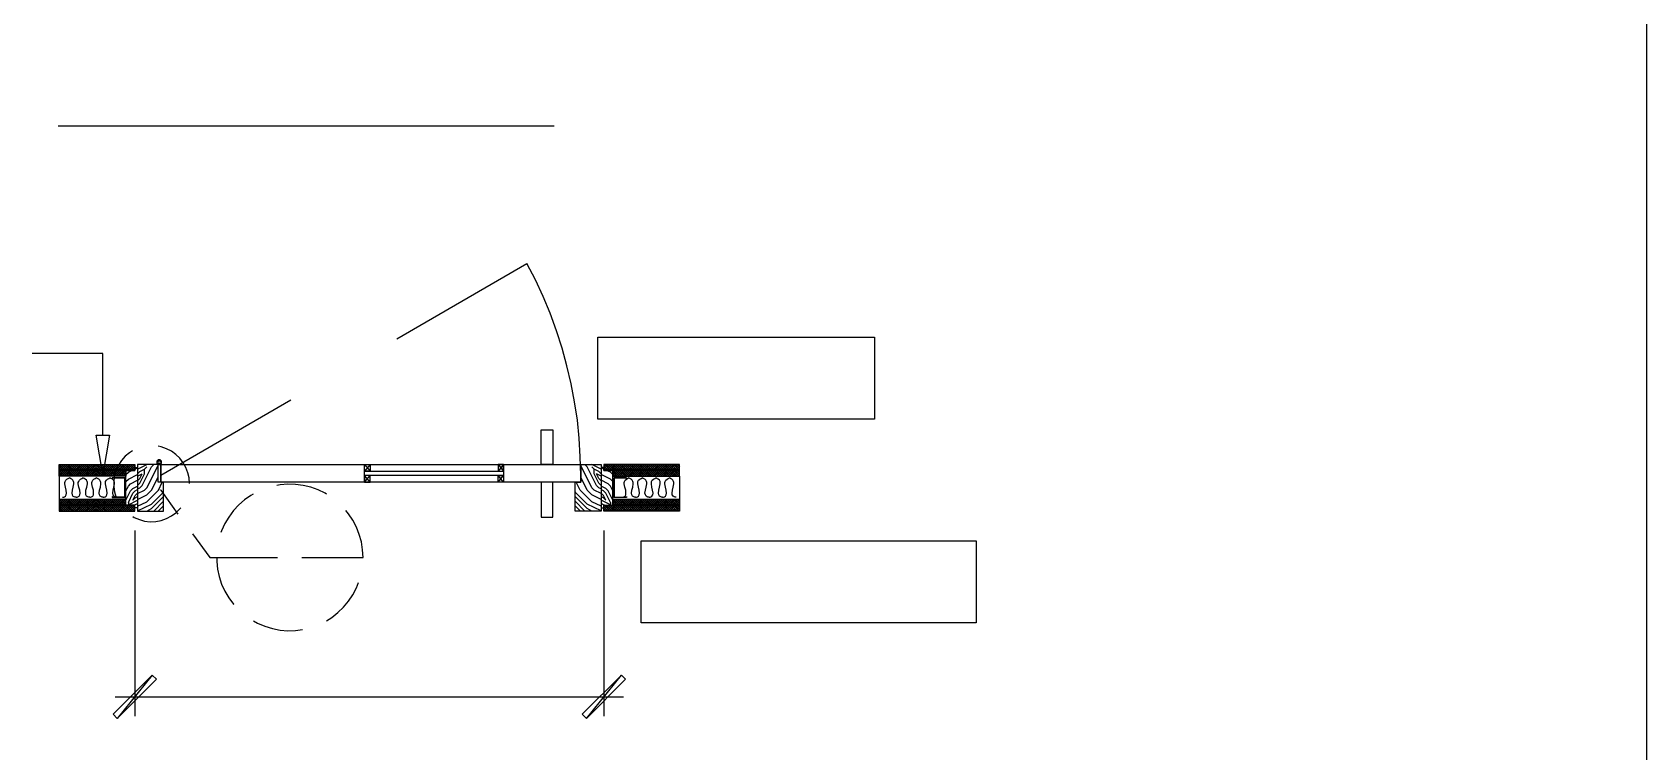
# Model space of a CAD drawing. Header units: millimetres. Extents: x 10 to 831, y 7 to 587.
# Drawn here: x 486.3 to 566.9, y 452.7 to 488.6 of the extents above; entities that cross this region are included whole.
import ezdxf

# ---------------------------------------------------------------- set-up
doc = ezdxf.new("R2010")
doc.units = ezdxf.units.MM
doc.layers.get('0').update_dxf_attribs({"linetype": 'CONTINUOUS'})

msp = doc.modelspace()

# ---------------------------------------------------------------- linework, layer by layer
at = {"color": 0}
for p, q in [((566.91, 185.004), (566.91, 559.812)), ((487.609, 483.888), (512.374, 483.888)), ((514.544, 473.347), (528.355, 473.347)), ((514.544, 469.272), (514.544, 473.347)), ((528.355, 473.347), (528.355, 469.272)), ((489.843, 472.532), (486.318, 472.532)), ((489.843, 468.468), (489.843, 472.532)), ((528.355, 469.272), (514.544, 469.272)), ((489.843, 466.51), (489.514, 468.468)), ((489.843, 466.51), (489.514, 468.468)), ((489.514, 468.468), (490.171, 468.468)), ((490.171, 468.468), (489.843, 466.51)), ((490.171, 468.468), (489.843, 466.51)), ((511.718, 466.997), (511.718, 468.732)), ((511.718, 468.732), (512.3, 468.732)), ((512.3, 468.732), (512.3, 466.997)), ((491.165, 467.589), (490.954, 467.42)), ((491.324, 467.685), (491.165, 467.589)), ((492.753, 467.886), (492.594, 467.917)), ((493.018, 467.79), (492.753, 467.886)), ((493.261, 467.674), (493.018, 467.79)), ((493.483, 467.505), (493.261, 467.674)), ((493.684, 467.314), (493.483, 467.505)), ((487.662, 466.711), (487.662, 466.997)), ((487.662, 466.997), (491.43, 466.997)), ((491.43, 466.711), (487.662, 466.711)), ((487.662, 466.415), (487.662, 466.711)), ((487.662, 466.711), (490.996, 466.711)), ((490.499, 466.732), (490.425, 466.467)), ((490.615, 466.975), (490.499, 466.732)), ((490.774, 467.208), (490.615, 466.975)), ((490.954, 467.42), (490.774, 467.208)), ((490.996, 464.975), (490.996, 466.711)), ((490.996, 466.711), (491.43, 466.711)), ((490.996, 466.711), (490.996, 466.415)), ((491.43, 466.997), (491.43, 466.711)), ((491.43, 466.711), (491.43, 466.848)), ((491.43, 466.848), (491.578, 466.848)), ((492.594, 466.997), (491.578, 466.997)), ((491.578, 466.997), (491.578, 466.859)), ((491.578, 466.859), (491.578, 464.816)), ((491.578, 466.848), (491.578, 464.838)), ((492.594, 466.118), (492.594, 466.997)), ((492.594, 466.118), (492.594, 466.997)), ((492.594, 466.997), (492.732, 466.997)), ((492.732, 466.997), (492.732, 466.118)), ((492.732, 466.118), (492.732, 466.997)), ((492.732, 466.997), (513.697, 466.997)), ((493.854, 467.092), (493.684, 467.314)), ((493.991, 466.859), (493.854, 467.092)), ((494.086, 466.594), (493.991, 466.859)), ((502.902, 466.118), (502.902, 466.997)), ((502.902, 466.997), (509.845, 466.997)), ((502.902, 466.997), (503.178, 466.997)), ((502.902, 466.669), (502.902, 466.997)), ((503.178, 466.997), (502.902, 466.669)), ((502.902, 466.997), (503.178, 466.669)), ((502.902, 466.118), (502.902, 466.997)), ((502.902, 466.997), (509.845, 466.997)), ((502.902, 466.446), (502.902, 466.669)), ((502.902, 466.669), (509.845, 466.669)), ((503.178, 466.669), (502.902, 466.669)), ((503.178, 466.997), (503.178, 466.669)), ((509.57, 466.997), (509.57, 466.944)), ((509.845, 466.997), (509.57, 466.997)), ((509.57, 466.997), (509.57, 466.669)), ((509.57, 466.997), (509.845, 466.669)), ((509.845, 466.997), (509.57, 466.669)), ((509.57, 466.669), (509.845, 466.669)), ((509.845, 466.997), (509.845, 466.118)), ((509.845, 466.669), (509.845, 466.997)), ((509.845, 466.997), (509.845, 466.118)), ((509.845, 466.669), (509.845, 466.446)), ((512.3, 466.997), (511.718, 466.997)), ((513.697, 466.118), (513.697, 466.997)), ((513.697, 466.997), (514.713, 466.997)), ((513.697, 466.997), (513.697, 466.118)), ((514.713, 466.997), (514.713, 466.859)), ((514.713, 466.859), (514.713, 464.816)), ((514.713, 466.848), (514.713, 464.838)), ((514.851, 466.848), (514.713, 466.848)), ((518.629, 466.997), (514.851, 466.997)), ((514.851, 466.997), (514.851, 466.711)), ((514.851, 466.711), (514.851, 466.848)), ((514.851, 466.711), (518.629, 466.711)), ((515.295, 466.711), (514.851, 466.711)), ((518.629, 466.711), (515.295, 466.711)), ((515.295, 466.711), (515.295, 466.415)), ((515.295, 464.975), (515.295, 466.711)), ((518.629, 466.711), (518.629, 466.997)), ((518.629, 466.415), (518.629, 466.711)), ((490.996, 466.415), (487.662, 466.415)), ((487.662, 466.415), (487.662, 465.261)), ((490.996, 466.415), (487.662, 466.415)), ((487.938, 466.097), (487.959, 466.161)), ((487.948, 466.034), (487.938, 466.097)), ((487.969, 465.875), (487.948, 466.034)), ((487.959, 466.161), (487.99, 466.224)), ((488.012, 465.716), (487.969, 465.875)), ((487.99, 466.224), (488.043, 466.277)), ((488.043, 466.277), (488.117, 466.309)), ((488.117, 466.309), (488.17, 466.33)), ((488.223, 466.309), (488.17, 466.33)), ((488.223, 466.309), (488.17, 466.33)), ((488.287, 466.277), (488.223, 466.309)), ((488.287, 466.277), (488.223, 466.309)), ((488.35, 466.224), (488.287, 466.277)), ((488.35, 466.224), (488.287, 466.277)), ((488.319, 465.716), (488.361, 465.875)), ((488.319, 465.716), (488.361, 465.875)), ((488.382, 466.161), (488.35, 466.224)), ((488.382, 466.161), (488.35, 466.224)), ((488.361, 465.875), (488.393, 466.034)), ((488.361, 465.875), (488.393, 466.034)), ((488.393, 466.097), (488.382, 466.161)), ((488.393, 466.097), (488.382, 466.161)), ((488.393, 466.034), (488.393, 466.097)), ((488.393, 466.034), (488.393, 466.097)), ((488.615, 466.097), (488.636, 466.161)), ((488.615, 466.097), (488.636, 466.161)), ((488.615, 466.034), (488.615, 466.097)), ((488.615, 466.034), (488.615, 466.097)), ((488.647, 465.875), (488.615, 466.034)), ((488.647, 465.875), (488.615, 466.034)), ((488.636, 466.161), (488.668, 466.224)), ((488.636, 466.161), (488.668, 466.224)), ((488.689, 465.716), (488.647, 465.875)), ((488.689, 465.716), (488.647, 465.875)), ((488.668, 466.224), (488.721, 466.277)), ((488.668, 466.224), (488.721, 466.277)), ((488.721, 466.277), (488.795, 466.309)), ((488.721, 466.277), (488.795, 466.309)), ((488.795, 466.309), (488.848, 466.33)), ((488.795, 466.309), (488.848, 466.33)), ((488.901, 466.309), (488.848, 466.33)), ((488.901, 466.309), (488.848, 466.33)), ((488.964, 466.277), (488.901, 466.309)), ((488.964, 466.277), (488.901, 466.309)), ((489.017, 466.224), (488.964, 466.277)), ((489.017, 466.224), (488.964, 466.277)), ((488.996, 465.716), (489.038, 465.875)), ((488.996, 465.716), (489.038, 465.875)), ((489.059, 466.161), (489.017, 466.224)), ((489.059, 466.161), (489.017, 466.224)), ((489.038, 465.875), (489.07, 466.034)), ((489.038, 465.875), (489.07, 466.034)), ((489.07, 466.097), (489.059, 466.161)), ((489.07, 466.097), (489.059, 466.161)), ((489.07, 466.034), (489.07, 466.097)), ((489.07, 466.034), (489.07, 466.097)), ((489.292, 466.097), (489.313, 466.161)), ((489.292, 466.097), (489.313, 466.161)), ((489.292, 466.034), (489.292, 466.097)), ((489.292, 466.034), (489.292, 466.097)), ((489.324, 465.875), (489.292, 466.034)), ((489.324, 465.875), (489.292, 466.034)), ((489.313, 466.161), (489.345, 466.224)), ((489.313, 466.161), (489.345, 466.224)), ((489.366, 465.716), (489.324, 465.875)), ((489.366, 465.716), (489.324, 465.875)), ((489.345, 466.224), (489.398, 466.277)), ((489.345, 466.224), (489.398, 466.277)), ((489.398, 466.277), (489.462, 466.309)), ((489.398, 466.277), (489.462, 466.309)), ((489.462, 466.309), (489.514, 466.33)), ((489.462, 466.309), (489.514, 466.33)), ((489.567, 466.309), (489.514, 466.33)), ((489.567, 466.309), (489.514, 466.33)), ((489.641, 466.277), (489.567, 466.309)), ((489.641, 466.277), (489.567, 466.309)), ((489.694, 466.224), (489.641, 466.277)), ((489.694, 466.224), (489.641, 466.277)), ((489.673, 465.716), (489.716, 465.875)), ((489.673, 465.716), (489.716, 465.875)), ((489.726, 466.161), (489.694, 466.224)), ((489.726, 466.161), (489.694, 466.224)), ((489.716, 465.875), (489.747, 466.034)), ((489.716, 465.875), (489.747, 466.034)), ((489.747, 466.097), (489.726, 466.161)), ((489.747, 466.097), (489.726, 466.161)), ((489.747, 466.034), (489.747, 466.097)), ((489.747, 466.034), (489.747, 466.097)), ((489.97, 466.097), (489.98, 466.161)), ((489.97, 466.097), (489.98, 466.161)), ((489.97, 466.034), (489.97, 466.097)), ((489.97, 466.034), (489.97, 466.097)), ((490.001, 465.875), (489.97, 466.034)), ((490.001, 465.875), (489.97, 466.034)), ((489.98, 466.161), (490.022, 466.224)), ((489.98, 466.161), (490.022, 466.224)), ((490.044, 465.716), (490.001, 465.875)), ((490.044, 465.716), (490.001, 465.875)), ((490.022, 466.224), (490.075, 466.277)), ((490.022, 466.224), (490.075, 466.277)), ((490.075, 466.277), (490.139, 466.309)), ((490.075, 466.277), (490.139, 466.309)), ((490.139, 466.309), (490.192, 466.33)), ((490.139, 466.309), (490.192, 466.33)), ((490.245, 466.309), (490.192, 466.33)), ((490.245, 466.309), (490.192, 466.33)), ((490.319, 466.277), (490.245, 466.309)), ((490.319, 466.277), (490.245, 466.309)), ((490.933, 466.34), (490.308, 466.34)), ((490.308, 466.34), (490.308, 466.33)), ((490.933, 466.34), (490.308, 466.34)), ((490.308, 466.34), (490.308, 466.33)), ((490.308, 466.33), (490.308, 466.288)), ((490.308, 466.33), (490.308, 466.288)), ((490.308, 466.288), (490.319, 466.288)), ((490.308, 466.288), (490.319, 466.288)), ((490.319, 466.33), (490.922, 466.33)), ((490.319, 466.288), (490.319, 466.33)), ((490.319, 466.33), (490.922, 466.33)), ((490.319, 466.288), (490.319, 466.33)), ((490.372, 466.224), (490.319, 466.277)), ((490.372, 466.224), (490.319, 466.277)), ((490.351, 465.716), (490.393, 465.875)), ((490.351, 465.716), (490.393, 465.875)), ((490.403, 466.161), (490.372, 466.224)), ((490.403, 466.161), (490.372, 466.224)), ((490.425, 466.467), (490.382, 466.192)), ((490.382, 466.192), (490.382, 465.907)), ((490.382, 465.907), (490.425, 465.642)), ((490.393, 465.875), (490.425, 466.034)), ((490.393, 465.875), (490.425, 466.034)), ((490.425, 466.097), (490.403, 466.161)), ((490.425, 466.097), (490.403, 466.161)), ((490.425, 466.034), (490.425, 466.097)), ((490.425, 466.034), (490.425, 466.097)), ((490.922, 466.33), (490.922, 465.367)), ((490.922, 466.33), (490.922, 465.367)), ((490.933, 465.356), (490.933, 466.34)), ((490.933, 465.356), (490.933, 466.34)), ((490.996, 465.261), (490.996, 466.415)), ((492.869, 466.118), (492.594, 466.118)), ((492.732, 466.118), (492.594, 466.118)), ((513.697, 466.118), (492.732, 466.118)), ((492.869, 464.679), (492.869, 466.118)), ((494.15, 466.33), (494.086, 466.594)), ((494.171, 466.055), (494.15, 466.33)), ((498.69, 465.991), (498.531, 465.959)), ((499.071, 466.023), (498.69, 465.991)), ((499.463, 466.012), (499.071, 466.023)), ((499.844, 465.959), (499.463, 466.012)), ((500.225, 465.864), (499.844, 465.959)), ((500.595, 465.737), (500.225, 465.864)), ((509.845, 466.446), (502.902, 466.446)), ((503.178, 466.446), (502.902, 466.446)), ((502.902, 466.446), (502.902, 466.118)), ((503.178, 466.118), (502.902, 466.446)), ((502.902, 466.118), (503.178, 466.446)), ((509.845, 466.118), (502.902, 466.118)), ((502.902, 466.118), (503.178, 466.118)), ((509.845, 466.118), (502.902, 466.118)), ((503.178, 466.118), (503.178, 466.446)), ((509.57, 466.118), (509.57, 466.446)), ((509.57, 466.446), (509.845, 466.446)), ((509.57, 466.118), (509.845, 466.446)), ((509.845, 466.118), (509.57, 466.446)), ((509.57, 466.118), (509.57, 466.171)), ((509.845, 466.118), (509.57, 466.118)), ((509.845, 466.446), (509.845, 466.118)), ((512.3, 466.118), (511.718, 466.118)), ((511.718, 466.118), (511.718, 464.383)), ((512.3, 464.383), (512.3, 466.118)), ((513.422, 466.118), (513.697, 466.118)), ((513.422, 464.679), (513.422, 466.118)), ((515.295, 465.261), (515.295, 466.415)), ((515.295, 466.415), (518.629, 466.415)), ((515.295, 466.415), (518.629, 466.415)), ((515.348, 465.356), (515.348, 466.34)), ((515.348, 466.34), (515.983, 466.34)), ((515.973, 466.33), (515.359, 466.33)), ((515.359, 466.33), (515.359, 465.367)), ((515.867, 466.097), (515.878, 466.161)), ((515.867, 466.034), (515.867, 466.097)), ((515.899, 465.875), (515.867, 466.034)), ((515.878, 466.161), (515.92, 466.224)), ((515.941, 465.716), (515.899, 465.875)), ((515.92, 466.224), (515.973, 466.277)), ((515.973, 466.288), (515.973, 466.33)), ((515.973, 466.277), (516.036, 466.309)), ((515.983, 466.288), (515.973, 466.288)), ((515.983, 466.34), (515.983, 466.33)), ((515.983, 466.33), (515.983, 466.288)), ((516.036, 466.309), (516.089, 466.33)), ((516.142, 466.309), (516.089, 466.33)), ((516.216, 466.277), (516.142, 466.309)), ((516.269, 466.224), (516.216, 466.277)), ((516.248, 465.716), (516.29, 465.875)), ((516.301, 466.161), (516.269, 466.224)), ((516.29, 465.875), (516.322, 466.034)), ((516.322, 466.097), (516.301, 466.161)), ((516.322, 466.034), (516.322, 466.097)), ((516.544, 466.097), (516.555, 466.161)), ((516.544, 466.034), (516.544, 466.097)), ((516.576, 465.875), (516.544, 466.034)), ((516.555, 466.161), (516.587, 466.224)), ((516.618, 465.716), (516.576, 465.875)), ((516.587, 466.224), (516.65, 466.277)), ((516.65, 466.277), (516.714, 466.309)), ((516.714, 466.309), (516.767, 466.33)), ((516.819, 466.309), (516.767, 466.33)), ((516.894, 466.277), (516.819, 466.309)), ((516.946, 466.224), (516.894, 466.277)), ((516.925, 465.716), (516.968, 465.875)), ((516.978, 466.161), (516.946, 466.224)), ((516.968, 465.875), (516.989, 466.034)), ((516.999, 466.097), (516.978, 466.161)), ((516.989, 466.034), (516.999, 466.097)), ((517.222, 466.097), (517.232, 466.161)), ((517.222, 466.034), (517.222, 466.097)), ((517.253, 465.875), (517.222, 466.034)), ((517.232, 466.161), (517.264, 466.224)), ((517.285, 465.716), (517.253, 465.875)), ((517.264, 466.224), (517.327, 466.277)), ((517.327, 466.277), (517.391, 466.309)), ((517.391, 466.309), (517.444, 466.33)), ((517.497, 466.309), (517.444, 466.33)), ((517.56, 466.277), (517.497, 466.309)), ((517.624, 466.224), (517.56, 466.277)), ((517.603, 465.716), (517.634, 465.875)), ((517.656, 466.161), (517.624, 466.224)), ((517.634, 465.875), (517.666, 466.034)), ((517.666, 466.097), (517.656, 466.161)), ((517.666, 466.034), (517.666, 466.097)), ((517.899, 466.097), (517.91, 466.161)), ((517.899, 466.034), (517.899, 466.097)), ((517.92, 465.875), (517.899, 466.034)), ((517.91, 466.161), (517.941, 466.224)), ((517.962, 465.716), (517.92, 465.875)), ((517.941, 466.224), (518.005, 466.277)), ((518.005, 466.277), (518.068, 466.309)), ((518.068, 466.309), (518.121, 466.33)), ((518.174, 466.309), (518.121, 466.33)), ((518.238, 466.277), (518.174, 466.309)), ((518.301, 466.224), (518.238, 466.277)), ((518.28, 465.716), (518.312, 465.875)), ((518.333, 466.161), (518.301, 466.224)), ((518.312, 465.875), (518.343, 466.034)), ((518.343, 466.097), (518.333, 466.161)), ((518.343, 466.034), (518.343, 466.097)), ((518.629, 466.415), (518.629, 465.261)), ((487.662, 465.261), (490.996, 465.261)), ((487.662, 465.261), (487.662, 464.975)), ((490.996, 465.261), (487.662, 465.261)), ((487.832, 465.377), (487.885, 465.377)), ((487.885, 465.377), (487.927, 465.388)), ((487.927, 465.388), (487.98, 465.43)), ((487.98, 465.43), (488.012, 465.494)), ((488.033, 465.568), (488.012, 465.716)), ((488.012, 465.494), (488.033, 465.568)), ((488.308, 465.568), (488.319, 465.716)), ((488.308, 465.568), (488.319, 465.716)), ((488.319, 465.494), (488.308, 465.568)), ((488.319, 465.494), (488.308, 465.568)), ((488.35, 465.43), (488.319, 465.494)), ((488.35, 465.43), (488.319, 465.494)), ((488.414, 465.388), (488.35, 465.43)), ((488.414, 465.388), (488.35, 465.43)), ((488.456, 465.377), (488.414, 465.388)), ((488.456, 465.377), (488.414, 465.388)), ((488.509, 465.377), (488.456, 465.377)), ((488.509, 465.377), (488.456, 465.377)), ((488.509, 465.377), (488.551, 465.377)), ((488.509, 465.377), (488.551, 465.377)), ((488.551, 465.377), (488.594, 465.388)), ((488.551, 465.377), (488.594, 465.388)), ((488.594, 465.388), (488.657, 465.43)), ((488.594, 465.388), (488.657, 465.43)), ((488.657, 465.43), (488.689, 465.494)), ((488.657, 465.43), (488.689, 465.494)), ((488.7, 465.568), (488.689, 465.716)), ((488.7, 465.568), (488.689, 465.716)), ((488.689, 465.494), (488.7, 465.568)), ((488.689, 465.494), (488.7, 465.568)), ((488.985, 465.568), (488.996, 465.716)), ((488.985, 465.568), (488.996, 465.716)), ((488.996, 465.494), (488.985, 465.568)), ((488.996, 465.494), (488.985, 465.568)), ((489.028, 465.43), (488.996, 465.494)), ((489.028, 465.43), (488.996, 465.494)), ((489.091, 465.388), (489.028, 465.43)), ((489.091, 465.388), (489.028, 465.43)), ((489.133, 465.377), (489.091, 465.388)), ((489.133, 465.377), (489.091, 465.388)), ((489.186, 465.377), (489.133, 465.377)), ((489.186, 465.377), (489.133, 465.377)), ((489.186, 465.377), (489.229, 465.377)), ((489.186, 465.377), (489.229, 465.377)), ((489.229, 465.377), (489.271, 465.388)), ((489.229, 465.377), (489.271, 465.388)), ((489.271, 465.388), (489.335, 465.43)), ((489.271, 465.388), (489.335, 465.43)), ((489.335, 465.43), (489.366, 465.494)), ((489.335, 465.43), (489.366, 465.494)), ((489.377, 465.568), (489.366, 465.716)), ((489.377, 465.568), (489.366, 465.716)), ((489.366, 465.494), (489.377, 465.568)), ((489.366, 465.494), (489.377, 465.568)), ((489.663, 465.568), (489.673, 465.716)), ((489.663, 465.568), (489.673, 465.716)), ((489.673, 465.494), (489.663, 465.568)), ((489.673, 465.494), (489.663, 465.568)), ((489.705, 465.43), (489.673, 465.494)), ((489.705, 465.43), (489.673, 465.494)), ((489.768, 465.388), (489.705, 465.43)), ((489.768, 465.388), (489.705, 465.43)), ((489.811, 465.377), (489.768, 465.388)), ((489.811, 465.377), (489.768, 465.388)), ((489.853, 465.377), (489.811, 465.377)), ((489.853, 465.377), (489.811, 465.377)), ((489.853, 465.377), (489.906, 465.377)), ((489.853, 465.377), (489.906, 465.377)), ((489.906, 465.377), (489.948, 465.388)), ((489.906, 465.377), (489.948, 465.388)), ((489.948, 465.388), (490.012, 465.43)), ((489.948, 465.388), (490.012, 465.43)), ((490.012, 465.43), (490.044, 465.494)), ((490.012, 465.43), (490.044, 465.494)), ((490.054, 465.568), (490.044, 465.716)), ((490.054, 465.568), (490.044, 465.716)), ((490.044, 465.494), (490.054, 465.568)), ((490.044, 465.494), (490.054, 465.568)), ((490.319, 465.409), (490.308, 465.409)), ((490.308, 465.409), (490.308, 465.367)), ((490.319, 465.409), (490.308, 465.409)), ((490.308, 465.409), (490.308, 465.367)), ((490.308, 465.367), (490.308, 465.356)), ((490.308, 465.367), (490.308, 465.356)), ((490.308, 465.356), (490.933, 465.356)), ((490.308, 465.356), (490.933, 465.356)), ((490.319, 465.367), (490.319, 465.409)), ((490.319, 465.367), (490.319, 465.409)), ((490.922, 465.367), (490.319, 465.367)), ((490.922, 465.367), (490.319, 465.367)), ((490.34, 465.568), (490.351, 465.716)), ((490.34, 465.568), (490.351, 465.716)), ((490.351, 465.494), (490.34, 465.568)), ((490.351, 465.494), (490.34, 465.568)), ((490.382, 465.43), (490.351, 465.494)), ((490.382, 465.43), (490.351, 465.494)), ((490.446, 465.388), (490.382, 465.43)), ((490.446, 465.388), (490.382, 465.43)), ((490.425, 465.642), (490.488, 465.399)), ((490.488, 465.377), (490.446, 465.388)), ((490.488, 465.377), (490.446, 465.388)), ((490.53, 465.377), (490.488, 465.377)), ((490.53, 465.377), (490.488, 465.377)), ((490.996, 464.975), (490.996, 465.261)), ((492.711, 465.716), (492.711, 465.737)), ((492.711, 465.737), (492.732, 465.727)), ((492.711, 465.737), (492.732, 465.716)), ((492.732, 465.716), (493.589, 464.531)), ((496.912, 465.24), (496.626, 464.986)), ((497.23, 465.462), (496.912, 465.24)), ((497.346, 465.526), (497.23, 465.462)), ((500.944, 465.568), (500.595, 465.737)), ((500.997, 465.526), (500.944, 465.568)), ((518.629, 465.261), (515.295, 465.261)), ((515.295, 464.975), (515.295, 465.261)), ((515.295, 465.261), (518.629, 465.261)), ((515.983, 465.356), (515.348, 465.356)), ((515.359, 465.367), (515.973, 465.367)), ((515.751, 465.377), (515.803, 465.377)), ((515.803, 465.377), (515.846, 465.388)), ((515.846, 465.388), (515.909, 465.43)), ((515.909, 465.43), (515.941, 465.494)), ((515.952, 465.568), (515.941, 465.716)), ((515.941, 465.494), (515.952, 465.568)), ((515.973, 465.367), (515.973, 465.409)), ((515.973, 465.409), (515.983, 465.409)), ((515.983, 465.409), (515.983, 465.367)), ((515.983, 465.367), (515.983, 465.356)), ((516.237, 465.568), (516.248, 465.716)), ((516.248, 465.494), (516.237, 465.568)), ((516.28, 465.43), (516.248, 465.494)), ((516.343, 465.388), (516.28, 465.43)), ((516.386, 465.377), (516.343, 465.388)), ((516.428, 465.377), (516.386, 465.377)), ((516.428, 465.377), (516.481, 465.377)), ((516.481, 465.377), (516.523, 465.388)), ((516.523, 465.388), (516.587, 465.43)), ((516.587, 465.43), (516.618, 465.494)), ((516.629, 465.568), (516.618, 465.716)), ((516.618, 465.494), (516.629, 465.568)), ((516.904, 465.568), (516.925, 465.716)), ((516.925, 465.494), (516.904, 465.568)), ((516.957, 465.43), (516.925, 465.494)), ((517.01, 465.388), (516.957, 465.43)), ((517.052, 465.377), (517.01, 465.388)), ((517.105, 465.377), (517.052, 465.377)), ((517.105, 465.377), (517.158, 465.377)), ((517.158, 465.377), (517.2, 465.388)), ((517.2, 465.388), (517.253, 465.43)), ((517.253, 465.43), (517.296, 465.494)), ((517.306, 465.568), (517.285, 465.716)), ((517.296, 465.494), (517.306, 465.568)), ((517.581, 465.568), (517.603, 465.716)), ((517.603, 465.494), (517.581, 465.568)), ((517.634, 465.43), (517.603, 465.494)), ((517.687, 465.388), (517.634, 465.43)), ((517.73, 465.377), (517.687, 465.388)), ((517.783, 465.377), (517.73, 465.377)), ((517.783, 465.377), (517.835, 465.377)), ((517.835, 465.377), (517.878, 465.388)), ((517.878, 465.388), (517.931, 465.43)), ((517.931, 465.43), (517.962, 465.494)), ((517.984, 465.568), (517.962, 465.716)), ((517.962, 465.494), (517.984, 465.568)), ((518.259, 465.568), (518.28, 465.716)), ((518.269, 465.494), (518.259, 465.568)), ((518.312, 465.43), (518.269, 465.494)), ((518.365, 465.388), (518.312, 465.43)), ((518.407, 465.377), (518.365, 465.388)), ((518.46, 465.377), (518.407, 465.377)), ((518.629, 465.261), (518.629, 464.975)), ((487.662, 464.975), (487.662, 464.679)), ((491.43, 464.975), (487.662, 464.975)), ((487.662, 464.975), (490.996, 464.975)), ((487.662, 464.679), (491.43, 464.679)), ((491.43, 464.975), (490.996, 464.975)), ((491.335, 464.404), (491.398, 464.361)), ((491.398, 464.361), (491.663, 464.256)), ((491.43, 464.838), (491.43, 464.975)), ((491.43, 464.679), (491.43, 464.975)), ((491.578, 464.838), (491.43, 464.838)), ((491.578, 464.816), (491.578, 464.679)), ((491.578, 464.679), (492.869, 464.679)), ((491.663, 464.256), (491.927, 464.181)), ((492.478, 464.16), (492.753, 464.213)), ((492.753, 464.213), (493.018, 464.308)), ((493.018, 464.308), (493.261, 464.435)), ((493.261, 464.435), (493.483, 464.594)), ((493.483, 464.594), (493.684, 464.785)), ((493.684, 464.785), (493.727, 464.838)), ((496.129, 464.383), (495.928, 464.054)), ((496.362, 464.7), (496.129, 464.383)), ((496.626, 464.986), (496.362, 464.7)), ((502.109, 464.541), (501.971, 464.711)), ((502.32, 464.224), (502.109, 464.541)), ((502.5, 463.875), (502.32, 464.224)), ((511.718, 464.383), (512.3, 464.383)), ((514.713, 464.679), (513.422, 464.679)), ((514.713, 464.838), (514.851, 464.838)), ((514.713, 464.816), (514.713, 464.679)), ((514.851, 464.679), (514.851, 464.975)), ((514.851, 464.975), (518.629, 464.975)), ((514.851, 464.838), (514.851, 464.975)), ((514.851, 464.975), (515.295, 464.975)), ((518.629, 464.679), (514.851, 464.679)), ((518.629, 464.975), (515.295, 464.975)), ((518.629, 464.975), (518.629, 464.679)), ((491.43, 463.705), (491.43, 454.445)), ((491.927, 464.181), (492.203, 464.15)), ((492.203, 464.15), (492.478, 464.16)), ((494.309, 463.546), (495.177, 462.372)), ((495.769, 463.695), (495.737, 463.61)), ((495.928, 464.054), (495.769, 463.695)), ((502.638, 463.515), (502.5, 463.875)), ((502.744, 463.144), (502.638, 463.515)), ((514.851, 463.705), (514.851, 454.445)), ((502.807, 462.753), (502.744, 463.144)), ((502.828, 462.372), (502.807, 462.753)), ((516.714, 463.197), (533.435, 463.197)), ((516.714, 459.112), (516.714, 463.197)), ((533.435, 463.197), (533.435, 459.112)), ((495.177, 462.372), (496.32, 462.372)), ((495.515, 462.372), (498.563, 462.372)), ((495.526, 462.361), (495.526, 462.171)), ((495.526, 462.171), (495.568, 461.79)), ((499.78, 462.372), (502.828, 462.372)), ((495.568, 461.79), (495.642, 461.409)), ((495.642, 461.409), (495.769, 461.038)), ((495.769, 461.038), (495.928, 460.678)), ((502.5, 460.858), (502.606, 461.123)), ((495.928, 460.678), (496.129, 460.35)), ((496.129, 460.35), (496.362, 460.033)), ((501.855, 459.885), (502.109, 460.192)), ((502.109, 460.192), (502.32, 460.509)), ((502.32, 460.509), (502.5, 460.858)), ((496.362, 460.033), (496.372, 460.012)), ((501.008, 459.207), (501.273, 459.377)), ((501.273, 459.377), (501.579, 459.62)), ((501.579, 459.62), (501.855, 459.885)), ((497.357, 459.207), (497.568, 459.08)), ((497.568, 459.08), (497.928, 458.932)), ((497.928, 458.932), (498.309, 458.816)), ((498.309, 458.816), (498.69, 458.742)), ((498.69, 458.742), (499.071, 458.71)), ((499.071, 458.71), (499.463, 458.72)), ((499.463, 458.72), (499.812, 458.773)), ((533.435, 459.112), (516.714, 459.112)), ((490.351, 454.551), (492.308, 456.498)), ((492.308, 456.498), (490.562, 454.339)), ((492.308, 456.498), (490.562, 454.339)), ((492.308, 456.498), (490.562, 454.339)), ((492.308, 456.498), (490.562, 454.339)), ((490.562, 454.339), (492.52, 456.297)), ((490.562, 454.339), (492.52, 456.297)), ((492.52, 456.297), (492.308, 456.498)), ((492.52, 456.297), (492.308, 456.498)), ((515.729, 456.498), (513.771, 454.551)), ((515.729, 456.498), (513.771, 454.551)), ((513.983, 454.339), (515.729, 456.498)), ((513.983, 454.339), (515.729, 456.498)), ((513.983, 454.339), (515.729, 456.498)), ((513.983, 454.339), (515.729, 456.498)), ((515.93, 456.297), (513.983, 454.339)), ((515.729, 456.498), (515.93, 456.297)), ((515.729, 456.498), (515.93, 456.297)), ((490.456, 455.418), (515.825, 455.418)), ((490.562, 454.339), (490.351, 454.551)), ((490.562, 454.339), (490.351, 454.551)), ((513.771, 454.551), (513.983, 454.339)), ((513.771, 454.551), (513.983, 454.339))]:
    msp.add_line(p, q, dxfattribs=at)
at = {"color": 9}
for p, q in [((504.511, 473.273), (511.009, 477.03)), ((511.433, 476.215), (511.009, 477.03)), ((511.814, 475.379), (511.433, 476.215)), ((512.173, 474.543), (511.814, 475.379)), ((512.491, 473.675), (512.173, 474.543)), ((512.766, 472.807), (512.491, 473.675)), ((513.009, 471.918), (512.766, 472.807)), ((513.221, 471.029), (513.009, 471.918)), ((513.39, 470.129), (513.221, 471.029)), ((492.732, 466.478), (499.23, 470.225)), ((513.528, 469.219), (513.39, 470.129)), ((513.623, 468.309), (513.528, 469.219)), ((513.676, 467.388), (513.623, 468.309)), ((487.885, 466.997), (487.662, 466.764)), ((487.789, 466.997), (487.662, 466.87)), ((487.684, 466.997), (487.662, 466.975)), ((487.662, 466.912), (487.863, 466.711)), ((487.662, 466.806), (487.758, 466.711)), ((487.885, 466.711), (487.662, 466.478)), ((487.789, 466.711), (487.662, 466.584)), ((487.684, 466.711), (487.662, 466.69)), ((487.684, 466.997), (487.969, 466.711)), ((487.684, 466.711), (487.969, 466.415)), ((487.99, 466.997), (487.705, 466.711)), ((487.99, 466.711), (487.705, 466.415)), ((487.789, 466.997), (488.075, 466.711)), ((487.789, 466.711), (488.075, 466.415)), ((488.096, 466.997), (487.811, 466.711)), ((488.096, 466.711), (487.811, 466.415)), ((487.885, 466.997), (488.181, 466.711)), ((487.885, 466.711), (488.181, 466.415)), ((488.202, 466.997), (487.916, 466.711)), ((488.202, 466.711), (487.916, 466.415)), ((487.99, 466.997), (488.287, 466.711)), ((487.99, 466.711), (488.287, 466.415)), ((488.308, 466.997), (488.012, 466.711)), ((488.308, 466.711), (488.012, 466.415)), ((488.096, 466.997), (488.382, 466.711)), ((488.096, 466.711), (488.382, 466.415)), ((488.403, 466.997), (488.117, 466.711)), ((488.403, 466.711), (488.117, 466.415)), ((488.202, 466.997), (488.488, 466.711)), ((488.202, 466.711), (488.488, 466.415)), ((488.509, 466.997), (488.223, 466.711)), ((488.509, 466.711), (488.223, 466.415)), ((488.308, 466.997), (488.594, 466.711)), ((488.308, 466.711), (488.594, 466.415)), ((488.615, 466.997), (488.329, 466.711)), ((488.615, 466.711), (488.329, 466.415)), ((488.403, 466.997), (488.7, 466.711)), ((488.403, 466.711), (488.7, 466.415)), ((488.721, 466.997), (488.435, 466.711)), ((488.721, 466.711), (488.435, 466.415)), ((488.509, 466.997), (488.805, 466.711)), ((488.509, 466.711), (488.805, 466.415)), ((488.827, 466.997), (488.53, 466.711)), ((488.827, 466.711), (488.53, 466.415)), ((488.615, 466.997), (488.901, 466.711)), ((488.615, 466.711), (488.901, 466.415)), ((488.932, 466.997), (488.636, 466.711)), ((488.932, 466.711), (488.636, 466.415)), ((488.721, 466.997), (489.006, 466.711)), ((488.721, 466.711), (489.006, 466.415)), ((489.028, 466.997), (488.742, 466.711)), ((489.028, 466.711), (488.742, 466.415)), ((488.827, 466.997), (489.112, 466.711)), ((488.827, 466.711), (489.112, 466.415)), ((489.133, 466.997), (488.848, 466.711)), ((489.133, 466.711), (488.848, 466.415)), ((488.932, 466.997), (489.218, 466.711)), ((488.932, 466.711), (489.218, 466.415)), ((489.239, 466.997), (488.954, 466.711)), ((489.239, 466.711), (488.954, 466.415)), ((489.028, 466.997), (489.324, 466.711)), ((489.028, 466.711), (489.324, 466.415)), ((489.345, 466.997), (489.049, 466.711)), ((489.345, 466.711), (489.049, 466.415)), ((489.133, 466.997), (489.43, 466.711)), ((489.133, 466.711), (489.43, 466.415)), ((489.451, 466.997), (489.155, 466.711)), ((489.451, 466.711), (489.155, 466.415)), ((489.239, 466.997), (489.525, 466.711)), ((489.239, 466.711), (489.525, 466.415)), ((489.546, 466.997), (489.26, 466.711)), ((489.546, 466.711), (489.26, 466.415)), ((489.345, 466.997), (489.631, 466.711)), ((489.345, 466.711), (489.631, 466.415)), ((489.652, 466.997), (489.366, 466.711)), ((489.652, 466.711), (489.366, 466.415)), ((489.451, 466.997), (489.737, 466.711)), ((489.451, 466.711), (489.737, 466.415)), ((489.758, 466.997), (489.472, 466.711)), ((489.758, 466.711), (489.472, 466.415)), ((489.546, 466.997), (489.843, 466.711)), ((489.546, 466.711), (489.843, 466.415)), ((489.864, 466.997), (489.578, 466.711)), ((489.864, 466.711), (489.578, 466.415)), ((489.652, 466.997), (489.948, 466.711)), ((489.652, 466.711), (489.948, 466.415)), ((489.97, 466.997), (489.673, 466.711)), ((489.97, 466.711), (489.673, 466.415)), ((489.758, 466.997), (490.044, 466.711)), ((489.758, 466.711), (490.044, 466.415)), ((490.075, 466.997), (489.779, 466.711)), ((490.075, 466.711), (489.779, 466.415)), ((489.864, 466.997), (490.149, 466.711)), ((489.864, 466.711), (490.149, 466.415)), ((490.171, 466.997), (489.885, 466.711)), ((490.171, 466.711), (489.885, 466.415)), ((489.97, 466.997), (490.255, 466.711)), ((489.97, 466.711), (490.255, 466.415)), ((490.276, 466.997), (489.991, 466.711)), ((490.276, 466.711), (489.991, 466.415)), ((490.075, 466.997), (490.361, 466.711)), ((490.075, 466.711), (490.361, 466.415)), ((490.382, 466.997), (490.097, 466.711)), ((490.382, 466.711), (490.097, 466.415)), ((490.171, 466.997), (490.467, 466.711)), ((490.171, 466.711), (490.467, 466.415)), ((490.488, 466.997), (490.192, 466.711)), ((490.488, 466.711), (490.192, 466.415)), ((490.276, 466.997), (490.573, 466.711)), ((490.276, 466.711), (490.573, 466.415)), ((490.594, 466.997), (490.298, 466.711)), ((490.594, 466.711), (490.298, 466.415)), ((490.382, 466.997), (490.668, 466.711)), ((490.382, 466.711), (490.668, 466.415)), ((490.689, 466.997), (490.403, 466.711)), ((490.689, 466.711), (490.403, 466.415)), ((490.488, 466.997), (490.774, 466.711)), ((490.488, 466.711), (490.774, 466.415)), ((490.795, 466.997), (490.509, 466.711)), ((490.795, 466.711), (490.509, 466.415)), ((490.594, 466.997), (490.88, 466.711)), ((490.594, 466.711), (490.88, 466.415)), ((490.901, 466.997), (490.615, 466.711)), ((490.901, 466.711), (490.615, 466.415)), ((490.689, 466.997), (490.986, 466.711)), ((490.689, 466.711), (490.986, 466.415)), ((491.007, 466.997), (490.721, 466.711)), ((490.996, 466.7), (490.721, 466.415)), ((490.795, 466.997), (491.091, 466.711)), ((490.795, 466.711), (490.996, 466.51)), ((491.113, 466.997), (490.816, 466.711)), ((490.901, 466.997), (491.187, 466.711)), ((490.901, 466.711), (490.996, 466.616)), ((491.218, 466.997), (490.922, 466.711)), ((491.007, 466.997), (491.292, 466.711)), ((491.314, 466.997), (491.028, 466.711)), ((491.113, 466.997), (491.398, 466.711)), ((491.113, 466.616), (491.292, 466.711)), ((491.419, 466.997), (491.134, 466.711)), ((491.218, 466.997), (491.43, 466.774)), ((491.43, 466.901), (491.24, 466.711)), ((491.314, 466.997), (491.43, 466.88)), ((491.43, 466.806), (491.335, 466.711)), ((491.419, 466.997), (491.43, 466.986)), ((491.43, 466.774), (491.578, 466.848)), ((491.578, 466.764), (492.033, 466.997)), ((491.578, 466.542), (491.684, 466.658)), ((491.684, 466.658), (491.917, 466.764)), ((491.8, 465.959), (492.266, 466.88)), ((491.917, 466.764), (492.033, 466.88)), ((491.917, 466.542), (491.917, 466.764)), ((492.033, 465.843), (492.594, 466.954)), ((492.266, 466.88), (492.383, 466.997)), ((513.697, 466.478), (513.676, 467.388)), ((514.248, 465.843), (513.697, 466.954)), ((514.025, 466.88), (513.909, 466.997)), ((514.481, 465.959), (514.025, 466.88)), ((514.364, 466.764), (514.248, 466.88)), ((514.713, 466.764), (514.258, 466.997)), ((514.364, 466.542), (514.364, 466.764)), ((514.597, 466.658), (514.364, 466.764)), ((514.713, 466.542), (514.597, 466.658)), ((514.851, 466.774), (514.713, 466.848)), ((515.094, 466.997), (514.851, 466.753)), ((514.989, 466.997), (514.851, 466.859)), ((514.893, 466.997), (514.851, 466.965)), ((514.851, 466.933), (515.073, 466.711)), ((514.851, 466.827), (514.967, 466.711)), ((514.851, 466.721), (514.862, 466.711)), ((514.893, 466.997), (515.179, 466.711)), ((515.2, 466.997), (514.914, 466.711)), ((514.989, 466.997), (515.285, 466.711)), ((515.179, 466.616), (514.989, 466.711)), ((515.306, 466.997), (515.02, 466.711)), ((515.094, 466.997), (515.391, 466.711)), ((515.412, 466.997), (515.116, 466.711)), ((515.2, 466.997), (515.486, 466.711)), ((515.507, 466.997), (515.221, 466.711)), ((515.507, 466.711), (515.295, 466.489)), ((515.412, 466.711), (515.295, 466.594)), ((515.306, 466.711), (515.295, 466.7)), ((515.306, 466.997), (515.592, 466.711)), ((515.306, 466.711), (515.592, 466.415)), ((515.613, 466.997), (515.327, 466.711)), ((515.613, 466.711), (515.327, 466.415)), ((515.412, 466.997), (515.698, 466.711)), ((515.412, 466.711), (515.698, 466.415)), ((515.719, 466.997), (515.433, 466.711)), ((515.719, 466.711), (515.433, 466.415)), ((515.507, 466.997), (515.803, 466.711)), ((515.507, 466.711), (515.803, 466.415)), ((515.825, 466.997), (515.539, 466.711)), ((515.825, 466.711), (515.539, 466.415)), ((515.613, 466.997), (515.909, 466.711)), ((515.613, 466.711), (515.909, 466.415)), ((515.93, 466.997), (515.634, 466.711)), ((515.93, 466.711), (515.634, 466.415)), ((515.719, 466.997), (516.005, 466.711)), ((515.719, 466.711), (516.005, 466.415)), ((516.036, 466.997), (515.74, 466.711)), ((516.036, 466.711), (515.74, 466.415)), ((515.825, 466.997), (516.11, 466.711)), ((515.825, 466.711), (516.11, 466.415)), ((516.132, 466.997), (515.846, 466.711)), ((516.132, 466.711), (515.846, 466.415)), ((515.93, 466.997), (516.216, 466.711)), ((515.93, 466.711), (516.216, 466.415)), ((516.237, 466.997), (515.952, 466.711)), ((516.237, 466.711), (515.952, 466.415)), ((516.036, 466.997), (516.322, 466.711)), ((516.036, 466.711), (516.322, 466.415)), ((516.343, 466.997), (516.057, 466.711)), ((516.343, 466.711), (516.057, 466.415)), ((516.132, 466.997), (516.428, 466.711)), ((516.132, 466.711), (516.428, 466.415)), ((516.449, 466.997), (516.163, 466.711)), ((516.449, 466.711), (516.163, 466.415)), ((516.237, 466.997), (516.534, 466.711)), ((516.237, 466.711), (516.534, 466.415)), ((516.555, 466.997), (516.259, 466.711)), ((516.555, 466.711), (516.259, 466.415)), ((516.343, 466.997), (516.629, 466.711)), ((516.343, 466.711), (516.629, 466.415)), ((516.65, 466.997), (516.364, 466.711)), ((516.65, 466.711), (516.364, 466.415)), ((516.449, 466.997), (516.735, 466.711)), ((516.449, 466.711), (516.735, 466.415)), ((516.756, 466.997), (516.47, 466.711)), ((516.756, 466.711), (516.47, 466.415)), ((516.555, 466.997), (516.841, 466.711)), ((516.555, 466.711), (516.841, 466.415)), ((516.862, 466.997), (516.576, 466.711)), ((516.862, 466.711), (516.576, 466.415)), ((516.65, 466.997), (516.946, 466.711)), ((516.65, 466.711), (516.946, 466.415)), ((516.968, 466.997), (516.682, 466.711)), ((516.968, 466.711), (516.682, 466.415)), ((516.756, 466.997), (517.052, 466.711)), ((516.756, 466.711), (517.052, 466.415)), ((517.073, 466.997), (516.777, 466.711)), ((517.073, 466.711), (516.777, 466.415)), ((516.862, 466.997), (517.148, 466.711)), ((516.862, 466.711), (517.148, 466.415)), ((517.179, 466.997), (516.883, 466.711)), ((517.179, 466.711), (516.883, 466.415)), ((516.968, 466.997), (517.253, 466.711)), ((516.968, 466.711), (517.253, 466.415)), ((517.275, 466.997), (516.989, 466.711)), ((517.275, 466.711), (516.989, 466.415)), ((517.073, 466.997), (517.359, 466.711)), ((517.073, 466.711), (517.359, 466.415)), ((517.38, 466.997), (517.095, 466.711)), ((517.38, 466.711), (517.095, 466.415)), ((517.179, 466.997), (517.465, 466.711)), ((517.179, 466.711), (517.465, 466.415)), ((517.486, 466.997), (517.2, 466.711)), ((517.486, 466.711), (517.2, 466.415)), ((517.275, 466.997), (517.571, 466.711)), ((517.275, 466.711), (517.571, 466.415)), ((517.592, 466.997), (517.306, 466.711)), ((517.592, 466.711), (517.306, 466.415)), ((517.38, 466.997), (517.677, 466.711)), ((517.38, 466.711), (517.677, 466.415)), ((517.698, 466.997), (517.402, 466.711)), ((517.698, 466.711), (517.402, 466.415)), ((517.486, 466.997), (517.772, 466.711)), ((517.486, 466.711), (517.772, 466.415)), ((517.793, 466.997), (517.507, 466.711)), ((517.793, 466.711), (517.507, 466.415)), ((517.592, 466.997), (517.878, 466.711)), ((517.592, 466.711), (517.878, 466.415)), ((517.899, 466.997), (517.613, 466.711)), ((517.899, 466.711), (517.613, 466.415)), ((517.698, 466.997), (517.984, 466.711)), ((517.698, 466.711), (517.984, 466.415)), ((518.005, 466.997), (517.719, 466.711)), ((518.005, 466.711), (517.719, 466.415)), ((517.793, 466.997), (518.089, 466.711)), ((517.793, 466.711), (518.089, 466.415)), ((518.111, 466.997), (517.825, 466.711)), ((518.111, 466.711), (517.825, 466.415)), ((517.899, 466.997), (518.195, 466.711)), ((517.899, 466.711), (518.195, 466.415)), ((518.216, 466.997), (517.92, 466.711)), ((518.216, 466.711), (517.92, 466.415)), ((518.005, 466.997), (518.291, 466.711)), ((518.005, 466.711), (518.291, 466.415)), ((518.322, 466.997), (518.026, 466.711)), ((518.322, 466.711), (518.026, 466.415)), ((518.111, 466.997), (518.396, 466.711)), ((518.111, 466.711), (518.396, 466.415)), ((518.418, 466.997), (518.132, 466.711)), ((518.418, 466.711), (518.132, 466.415)), ((518.216, 466.997), (518.502, 466.711)), ((518.216, 466.711), (518.502, 466.415)), ((518.523, 466.997), (518.238, 466.711)), ((518.523, 466.711), (518.238, 466.415)), ((518.322, 466.997), (518.608, 466.711)), ((518.322, 466.711), (518.608, 466.415)), ((518.629, 466.997), (518.343, 466.711)), ((518.629, 466.711), (518.343, 466.415)), ((518.418, 466.997), (518.629, 466.785)), ((518.418, 466.711), (518.629, 466.499)), ((518.629, 466.891), (518.449, 466.711)), ((518.523, 466.997), (518.629, 466.891)), ((518.523, 466.711), (518.629, 466.605)), ((518.629, 466.785), (518.545, 466.711)), ((487.662, 466.626), (487.863, 466.415)), ((487.662, 466.52), (487.758, 466.415)), ((490.996, 466.594), (490.816, 466.415)), ((490.996, 466.489), (490.922, 466.415)), ((490.996, 466.499), (491.113, 466.616)), ((490.996, 466.15), (491.113, 466.266)), ((490.996, 465.684), (491.113, 465.917)), ((491.113, 466.266), (491.578, 466.499)), ((491.113, 465.917), (491.229, 466.034)), ((491.229, 466.034), (491.578, 466.213)), ((491.345, 465.801), (491.578, 465.917)), ((491.578, 466.425), (491.8, 466.542)), ((491.578, 466.192), (491.684, 466.309)), ((491.578, 465.959), (491.684, 466.076)), ((491.578, 465.79), (491.684, 465.843)), ((491.684, 466.309), (491.8, 466.542)), ((491.684, 466.076), (491.917, 466.542)), ((491.684, 465.843), (491.8, 465.959)), ((491.917, 465.727), (492.033, 465.843)), ((492.266, 465.727), (492.594, 466.372)), ((492.615, 465.727), (492.806, 466.118)), ((513.676, 465.727), (513.475, 466.118)), ((514.025, 465.727), (513.697, 466.372)), ((514.364, 465.727), (514.248, 465.843)), ((514.597, 466.076), (514.364, 466.542)), ((514.713, 466.425), (514.481, 466.542)), ((514.597, 466.309), (514.481, 466.542)), ((514.597, 465.843), (514.481, 465.959)), ((514.713, 466.192), (514.597, 466.309)), ((514.713, 465.959), (514.597, 466.076)), ((514.713, 465.79), (514.597, 465.843)), ((515.179, 466.266), (514.713, 466.499)), ((515.063, 466.034), (514.713, 466.213)), ((514.946, 465.801), (514.713, 465.917)), ((515.179, 465.917), (515.063, 466.034)), ((515.295, 466.499), (515.179, 466.616)), ((515.295, 466.15), (515.179, 466.266)), ((515.295, 465.684), (515.179, 465.917)), ((515.295, 466.616), (515.486, 466.415)), ((515.295, 466.51), (515.391, 466.415)), ((518.629, 466.605), (518.449, 466.415)), ((518.629, 466.499), (518.545, 466.415)), ((487.885, 465.261), (487.662, 465.028)), ((487.789, 465.261), (487.662, 465.134)), ((487.684, 465.261), (487.662, 465.24)), ((487.662, 465.176), (487.863, 464.975)), ((487.662, 465.07), (487.758, 464.975)), ((487.684, 465.261), (487.969, 464.975)), ((487.99, 465.261), (487.705, 464.975)), ((487.789, 465.261), (488.075, 464.975)), ((488.096, 465.261), (487.811, 464.975)), ((487.885, 465.261), (488.181, 464.975)), ((488.202, 465.261), (487.916, 464.975)), ((487.99, 465.261), (488.287, 464.975)), ((488.308, 465.261), (488.012, 464.975)), ((488.096, 465.261), (488.382, 464.975)), ((488.403, 465.261), (488.117, 464.975)), ((488.202, 465.261), (488.488, 464.975)), ((488.509, 465.261), (488.223, 464.975)), ((488.308, 465.261), (488.594, 464.975)), ((488.615, 465.261), (488.329, 464.975)), ((488.403, 465.261), (488.7, 464.975)), ((488.721, 465.261), (488.435, 464.975)), ((488.509, 465.261), (488.805, 464.975)), ((488.827, 465.261), (488.53, 464.975)), ((488.615, 465.261), (488.901, 464.975)), ((488.932, 465.261), (488.636, 464.975)), ((488.721, 465.261), (489.006, 464.975)), ((489.028, 465.261), (488.742, 464.975)), ((488.827, 465.261), (489.112, 464.975)), ((489.133, 465.261), (488.848, 464.975)), ((488.932, 465.261), (489.218, 464.975)), ((489.239, 465.261), (488.954, 464.975)), ((489.028, 465.261), (489.324, 464.975)), ((489.345, 465.261), (489.049, 464.975)), ((489.133, 465.261), (489.43, 464.975)), ((489.451, 465.261), (489.155, 464.975)), ((489.239, 465.261), (489.525, 464.975)), ((489.546, 465.261), (489.26, 464.975)), ((489.345, 465.261), (489.631, 464.975)), ((489.652, 465.261), (489.366, 464.975)), ((489.451, 465.261), (489.737, 464.975)), ((489.758, 465.261), (489.472, 464.975)), ((489.546, 465.261), (489.843, 464.975)), ((489.864, 465.261), (489.578, 464.975)), ((489.652, 465.261), (489.948, 464.975)), ((489.97, 465.261), (489.673, 464.975)), ((489.758, 465.261), (490.044, 464.975)), ((490.075, 465.261), (489.779, 464.975)), ((489.864, 465.261), (490.149, 464.975)), ((490.171, 465.261), (489.885, 464.975)), ((489.97, 465.261), (490.255, 464.975)), ((490.276, 465.261), (489.991, 464.975)), ((490.075, 465.261), (490.361, 464.975)), ((490.382, 465.261), (490.097, 464.975)), ((490.171, 465.261), (490.467, 464.975)), ((490.488, 465.261), (490.192, 464.975)), ((490.276, 465.261), (490.573, 464.975)), ((490.594, 465.261), (490.298, 464.975)), ((490.382, 465.261), (490.668, 464.975)), ((490.689, 465.261), (490.403, 464.975)), ((490.488, 465.261), (490.774, 464.975)), ((490.795, 465.261), (490.509, 464.975)), ((490.594, 465.261), (490.88, 464.975)), ((490.901, 465.261), (490.615, 464.975)), ((490.689, 465.261), (490.986, 464.975)), ((490.996, 465.25), (490.721, 464.975)), ((490.795, 465.261), (490.996, 465.06)), ((490.996, 465.145), (490.816, 464.975)), ((490.901, 465.261), (490.996, 465.166)), ((490.996, 465.039), (490.922, 464.975)), ((490.996, 465.229), (491.229, 465.684)), ((491.113, 465.113), (491.345, 465.578)), ((491.113, 464.996), (491.578, 465.229)), ((491.113, 465.113), (491.113, 464.996)), ((491.229, 465.684), (491.345, 465.801)), ((491.345, 465.578), (491.462, 465.684)), ((491.345, 465.229), (491.462, 465.462)), ((491.345, 465.229), (491.462, 465.346)), ((491.409, 464.975), (491.578, 465.049)), ((491.462, 465.684), (491.578, 465.748)), ((491.462, 465.462), (491.578, 465.578)), ((491.462, 465.346), (491.578, 465.399)), ((491.578, 465.557), (491.917, 465.727)), ((491.578, 465.261), (492.033, 465.494)), ((491.578, 464.922), (492.033, 465.145)), ((491.578, 464.689), (492.266, 465.028)), ((492.033, 465.494), (492.266, 465.727)), ((492.033, 465.145), (492.615, 465.727)), ((492.266, 465.028), (492.848, 465.61)), ((492.266, 464.806), (492.869, 465.409)), ((492.383, 464.679), (492.869, 465.176)), ((492.848, 465.61), (492.869, 465.663)), ((513.443, 465.61), (513.422, 465.663)), ((514.025, 464.806), (513.422, 465.409)), ((513.909, 464.679), (513.422, 465.176)), ((514.025, 465.028), (513.443, 465.61)), ((514.248, 465.145), (513.676, 465.727)), ((514.248, 465.494), (514.025, 465.727)), ((514.713, 464.689), (514.025, 465.028)), ((514.713, 465.261), (514.248, 465.494)), ((514.713, 464.922), (514.248, 465.145)), ((514.713, 465.557), (514.364, 465.727)), ((514.83, 465.684), (514.713, 465.748)), ((514.83, 465.462), (514.713, 465.578)), ((514.83, 465.346), (514.713, 465.399)), ((515.179, 464.996), (514.713, 465.229)), ((514.872, 464.975), (514.713, 465.049)), ((514.946, 465.578), (514.83, 465.684)), ((514.946, 465.229), (514.83, 465.462)), ((514.946, 465.229), (514.83, 465.346)), ((515.063, 465.684), (514.946, 465.801)), ((515.179, 465.113), (514.946, 465.578)), ((515.295, 465.229), (515.063, 465.684)), ((515.179, 465.113), (515.179, 464.996)), ((515.507, 465.261), (515.295, 465.039)), ((515.412, 465.261), (515.295, 465.145)), ((515.306, 465.261), (515.295, 465.25)), ((515.295, 465.166), (515.486, 464.975)), ((515.295, 465.06), (515.391, 464.975)), ((515.306, 465.261), (515.592, 464.975)), ((515.613, 465.261), (515.327, 464.975)), ((515.412, 465.261), (515.698, 464.975)), ((515.719, 465.261), (515.433, 464.975)), ((515.507, 465.261), (515.803, 464.975)), ((515.825, 465.261), (515.539, 464.975)), ((515.613, 465.261), (515.909, 464.975)), ((515.93, 465.261), (515.634, 464.975)), ((515.719, 465.261), (516.005, 464.975)), ((516.036, 465.261), (515.74, 464.975)), ((515.825, 465.261), (516.11, 464.975)), ((516.132, 465.261), (515.846, 464.975)), ((515.93, 465.261), (516.216, 464.975)), ((516.237, 465.261), (515.952, 464.975)), ((516.036, 465.261), (516.322, 464.975)), ((516.343, 465.261), (516.057, 464.975)), ((516.132, 465.261), (516.428, 464.975)), ((516.449, 465.261), (516.163, 464.975)), ((516.237, 465.261), (516.534, 464.975)), ((516.555, 465.261), (516.259, 464.975)), ((516.343, 465.261), (516.629, 464.975)), ((516.65, 465.261), (516.364, 464.975)), ((516.449, 465.261), (516.735, 464.975)), ((516.756, 465.261), (516.47, 464.975)), ((516.555, 465.261), (516.841, 464.975)), ((516.862, 465.261), (516.576, 464.975)), ((516.65, 465.261), (516.946, 464.975)), ((516.968, 465.261), (516.682, 464.975)), ((516.756, 465.261), (517.052, 464.975)), ((517.073, 465.261), (516.777, 464.975)), ((516.862, 465.261), (517.148, 464.975)), ((517.179, 465.261), (516.883, 464.975)), ((516.968, 465.261), (517.253, 464.975)), ((517.275, 465.261), (516.989, 464.975)), ((517.073, 465.261), (517.359, 464.975)), ((517.38, 465.261), (517.095, 464.975)), ((517.179, 465.261), (517.465, 464.975)), ((517.486, 465.261), (517.2, 464.975)), ((517.275, 465.261), (517.571, 464.975)), ((517.592, 465.261), (517.306, 464.975)), ((517.38, 465.261), (517.677, 464.975)), ((517.698, 465.261), (517.402, 464.975)), ((517.486, 465.261), (517.772, 464.975)), ((517.793, 465.261), (517.507, 464.975)), ((517.592, 465.261), (517.878, 464.975)), ((517.899, 465.261), (517.613, 464.975)), ((517.698, 465.261), (517.984, 464.975)), ((518.005, 465.261), (517.719, 464.975)), ((517.793, 465.261), (518.089, 464.975)), ((518.111, 465.261), (517.825, 464.975)), ((517.899, 465.261), (518.195, 464.975)), ((518.216, 465.261), (517.92, 464.975)), ((518.005, 465.261), (518.291, 464.975)), ((518.322, 465.261), (518.026, 464.975)), ((518.111, 465.261), (518.396, 464.975)), ((518.418, 465.261), (518.132, 464.975)), ((518.216, 465.261), (518.502, 464.975)), ((518.523, 465.261), (518.238, 464.975)), ((518.322, 465.261), (518.608, 464.975)), ((518.629, 465.261), (518.343, 464.975)), ((518.418, 465.261), (518.629, 465.049)), ((518.629, 465.155), (518.449, 464.975)), ((518.523, 465.261), (518.629, 465.155)), ((518.629, 465.049), (518.545, 464.975)), ((487.885, 464.975), (487.662, 464.742)), ((487.789, 464.975), (487.662, 464.848)), ((487.684, 464.975), (487.662, 464.954)), ((487.662, 464.891), (487.863, 464.679)), ((487.662, 464.785), (487.758, 464.679)), ((487.684, 464.975), (487.969, 464.679)), ((487.99, 464.975), (487.705, 464.679)), ((487.789, 464.975), (488.075, 464.679)), ((488.096, 464.975), (487.811, 464.679)), ((487.885, 464.975), (488.181, 464.679)), ((488.202, 464.975), (487.916, 464.679)), ((487.99, 464.975), (488.287, 464.679)), ((488.308, 464.975), (488.012, 464.679)), ((488.096, 464.975), (488.382, 464.679)), ((488.403, 464.975), (488.117, 464.679)), ((488.202, 464.975), (488.488, 464.679)), ((488.509, 464.975), (488.223, 464.679)), ((488.308, 464.975), (488.594, 464.679)), ((488.615, 464.975), (488.329, 464.679)), ((488.403, 464.975), (488.7, 464.679)), ((488.721, 464.975), (488.435, 464.679)), ((488.509, 464.975), (488.805, 464.679)), ((488.827, 464.975), (488.53, 464.679)), ((488.615, 464.975), (488.901, 464.679)), ((488.932, 464.975), (488.636, 464.679)), ((488.721, 464.975), (489.006, 464.679)), ((489.028, 464.975), (488.742, 464.679)), ((488.827, 464.975), (489.112, 464.679)), ((489.133, 464.975), (488.848, 464.679)), ((488.932, 464.975), (489.218, 464.679)), ((489.239, 464.975), (488.954, 464.679)), ((489.028, 464.975), (489.324, 464.679)), ((489.345, 464.975), (489.049, 464.679)), ((489.133, 464.975), (489.43, 464.679)), ((489.451, 464.975), (489.155, 464.679)), ((489.239, 464.975), (489.525, 464.679)), ((489.546, 464.975), (489.26, 464.679)), ((489.345, 464.975), (489.631, 464.679)), ((489.652, 464.975), (489.366, 464.679)), ((489.451, 464.975), (489.737, 464.679)), ((489.758, 464.975), (489.472, 464.679)), ((489.546, 464.975), (489.843, 464.679)), ((489.864, 464.975), (489.578, 464.679)), ((489.652, 464.975), (489.948, 464.679)), ((489.97, 464.975), (489.673, 464.679)), ((489.758, 464.975), (490.044, 464.679)), ((490.075, 464.975), (489.779, 464.679)), ((489.864, 464.975), (490.149, 464.679)), ((490.171, 464.975), (489.885, 464.679)), ((489.97, 464.975), (490.255, 464.679)), ((490.276, 464.975), (489.991, 464.679)), ((490.075, 464.975), (490.361, 464.679)), ((490.382, 464.975), (490.097, 464.679)), ((490.171, 464.975), (490.467, 464.679)), ((490.488, 464.975), (490.192, 464.679)), ((490.276, 464.975), (490.573, 464.679)), ((490.594, 464.975), (490.298, 464.679)), ((490.382, 464.975), (490.668, 464.679)), ((490.689, 464.975), (490.403, 464.679)), ((490.488, 464.975), (490.774, 464.679)), ((490.795, 464.975), (490.509, 464.679)), ((490.594, 464.975), (490.88, 464.679)), ((490.901, 464.975), (490.615, 464.679)), ((490.689, 464.975), (490.986, 464.679)), ((491.007, 464.975), (490.721, 464.679)), ((490.795, 464.975), (491.091, 464.679)), ((491.113, 464.975), (490.816, 464.679)), ((490.901, 464.975), (491.187, 464.679)), ((491.218, 464.975), (490.922, 464.679)), ((491.007, 464.975), (491.292, 464.679)), ((491.314, 464.975), (491.028, 464.679)), ((491.113, 464.996), (491.091, 464.975)), ((491.113, 464.975), (491.398, 464.679)), ((491.419, 464.975), (491.134, 464.679)), ((491.218, 464.975), (491.43, 464.753)), ((491.43, 464.88), (491.24, 464.679)), ((491.314, 464.975), (491.43, 464.859)), ((491.43, 464.774), (491.335, 464.679)), ((491.419, 464.975), (491.43, 464.954)), ((492.033, 464.679), (492.266, 464.806)), ((492.615, 464.689), (492.869, 464.943)), ((492.615, 464.679), (492.615, 464.689)), ((513.676, 464.689), (513.422, 464.943)), ((513.676, 464.679), (513.676, 464.689)), ((514.258, 464.679), (514.025, 464.806)), ((515.094, 464.975), (514.851, 464.732)), ((514.989, 464.975), (514.851, 464.827)), ((514.893, 464.975), (514.851, 464.933)), ((514.851, 464.901), (515.073, 464.679)), ((514.851, 464.795), (514.967, 464.679)), ((514.851, 464.7), (514.862, 464.679)), ((514.893, 464.975), (515.179, 464.679)), ((515.2, 464.975), (514.914, 464.679)), ((514.989, 464.975), (515.285, 464.679)), ((515.306, 464.975), (515.02, 464.679)), ((515.094, 464.975), (515.391, 464.679)), ((515.412, 464.975), (515.116, 464.679)), ((515.179, 464.996), (515.2, 464.975)), ((515.2, 464.975), (515.486, 464.679)), ((515.507, 464.975), (515.221, 464.679)), ((515.306, 464.975), (515.592, 464.679)), ((515.613, 464.975), (515.327, 464.679)), ((515.412, 464.975), (515.698, 464.679)), ((515.719, 464.975), (515.433, 464.679)), ((515.507, 464.975), (515.803, 464.679)), ((515.825, 464.975), (515.539, 464.679)), ((515.613, 464.975), (515.909, 464.679)), ((515.93, 464.975), (515.634, 464.679)), ((515.719, 464.975), (516.005, 464.679)), ((516.036, 464.975), (515.74, 464.679)), ((515.825, 464.975), (516.11, 464.679)), ((516.132, 464.975), (515.846, 464.679)), ((515.93, 464.975), (516.216, 464.679)), ((516.237, 464.975), (515.952, 464.679)), ((516.036, 464.975), (516.322, 464.679)), ((516.343, 464.975), (516.057, 464.679)), ((516.132, 464.975), (516.428, 464.679)), ((516.449, 464.975), (516.163, 464.679)), ((516.237, 464.975), (516.534, 464.679)), ((516.555, 464.975), (516.259, 464.679)), ((516.343, 464.975), (516.629, 464.679)), ((516.65, 464.975), (516.364, 464.679)), ((516.449, 464.975), (516.735, 464.679)), ((516.756, 464.975), (516.47, 464.679)), ((516.555, 464.975), (516.841, 464.679)), ((516.862, 464.975), (516.576, 464.679)), ((516.65, 464.975), (516.946, 464.679)), ((516.968, 464.975), (516.682, 464.679)), ((516.756, 464.975), (517.052, 464.679)), ((517.073, 464.975), (516.777, 464.679)), ((516.862, 464.975), (517.148, 464.679)), ((517.179, 464.975), (516.883, 464.679)), ((516.968, 464.975), (517.253, 464.679)), ((517.275, 464.975), (516.989, 464.679)), ((517.073, 464.975), (517.359, 464.679)), ((517.38, 464.975), (517.095, 464.679)), ((517.179, 464.975), (517.465, 464.679)), ((517.486, 464.975), (517.2, 464.679)), ((517.275, 464.975), (517.571, 464.679)), ((517.592, 464.975), (517.306, 464.679)), ((517.38, 464.975), (517.677, 464.679)), ((517.698, 464.975), (517.402, 464.679)), ((517.486, 464.975), (517.772, 464.679)), ((517.793, 464.975), (517.507, 464.679)), ((517.592, 464.975), (517.878, 464.679)), ((517.899, 464.975), (517.613, 464.679)), ((517.698, 464.975), (517.984, 464.679)), ((518.005, 464.975), (517.719, 464.679)), ((517.793, 464.975), (518.089, 464.679)), ((518.111, 464.975), (517.825, 464.679)), ((517.899, 464.975), (518.195, 464.679)), ((518.216, 464.975), (517.92, 464.679)), ((518.005, 464.975), (518.291, 464.679)), ((518.322, 464.975), (518.026, 464.679)), ((518.111, 464.975), (518.396, 464.679)), ((518.418, 464.975), (518.132, 464.679)), ((518.216, 464.975), (518.502, 464.679)), ((518.523, 464.975), (518.238, 464.679)), ((518.322, 464.975), (518.608, 464.679)), ((518.629, 464.975), (518.343, 464.679)), ((518.418, 464.975), (518.629, 464.764)), ((518.629, 464.869), (518.449, 464.679)), ((518.523, 464.975), (518.629, 464.869)), ((518.629, 464.764), (518.545, 464.679))]:
    msp.add_line(p, q, dxfattribs=at)
at = {"color": 0}
for points in [[(492.651, 467.24), (492.584, 467.24), (492.531, 467.187), (492.531, 467.117)], [(492.531, 467.117), (492.531, 467.05), (492.584, 466.997), (492.651, 466.997)], [(492.651, 467.187), (492.615, 467.187), (492.584, 467.155), (492.584, 467.117)], [(492.584, 467.117), (492.584, 467.081), (492.615, 467.05), (492.651, 467.05)], [(492.774, 467.117), (492.774, 467.187), (492.721, 467.24), (492.651, 467.24)], [(492.721, 467.117), (492.721, 467.155), (492.689, 467.187), (492.651, 467.187)], [(492.651, 466.997), (492.721, 466.997), (492.774, 467.05), (492.774, 467.117)], [(492.651, 467.05), (492.689, 467.05), (492.721, 467.081), (492.721, 467.117)]]:
    msp.add_open_spline(points, degree=3, dxfattribs=at)

doc.saveas('drawing.dxf')
